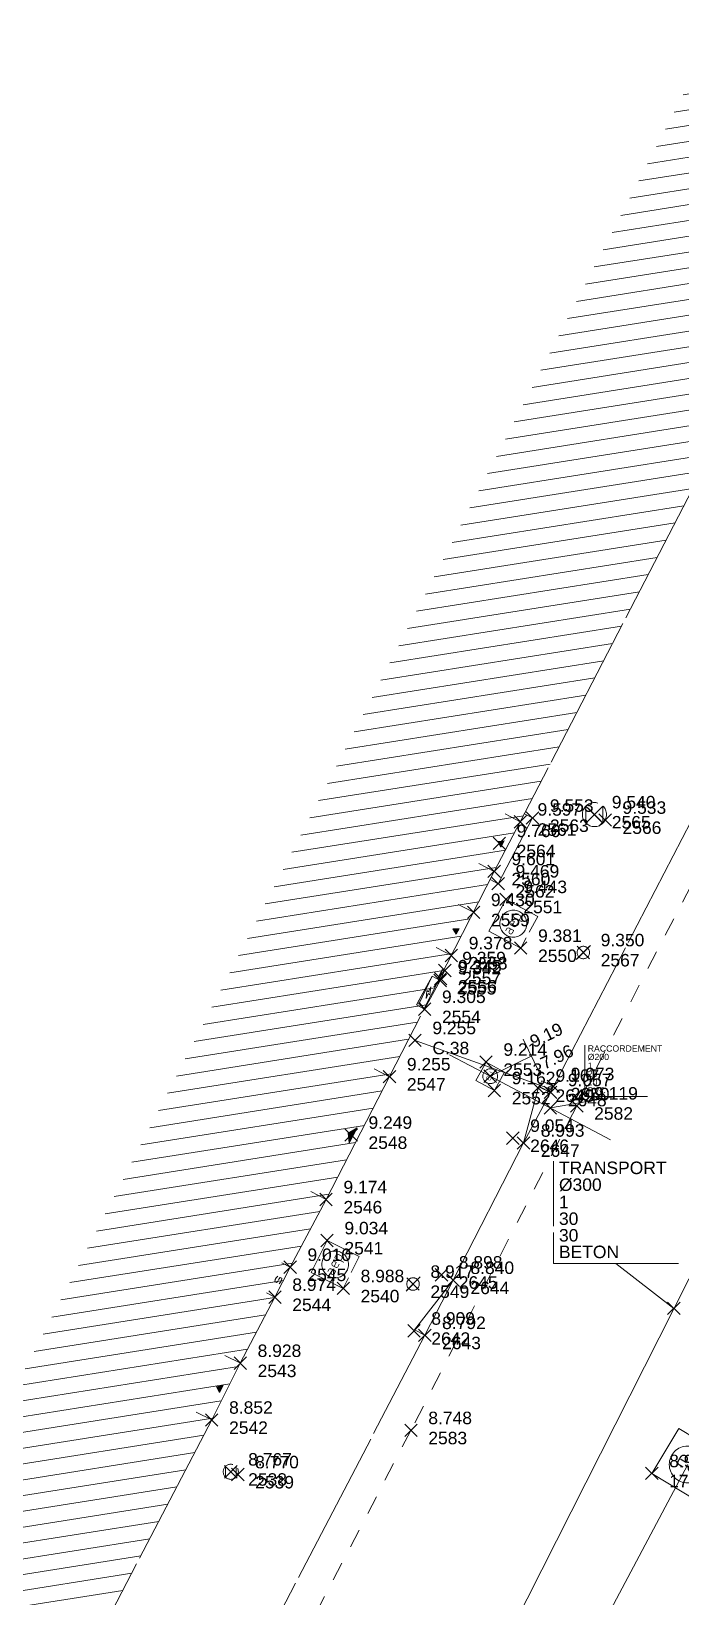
# Model space of a CAD drawing. Header units: metres. Extents: x 1223562 to 1223801, y 7191360 to 7191620.
# Drawn here: x 1223712.33 to 1223722.73, y 7191459.21 to 7191484.28 of the extents above; entities that cross this region are included whole.
import ezdxf
from ezdxf.enums import TextEntityAlignment as Align

# ---------------------------------------------------------------- set-up
doc = ezdxf.new("R2010")
doc.units = ezdxf.units.M
doc.header["$PDMODE"] = 3
doc.header["$PDSIZE"] = 0.1
for name, pattern in [('LL_0822', [2.5, 2.5, 0]), ('LL_0829', [0.6, 0.3, -0.3]), ('RL_1105', [2.5, 2.5, 0]), ('RL_1110', [2.5, 2.5, 0]), ('Socle_Continu', [2.5, 2.5, 0])]:
    doc.linetypes.add(name, pattern=pattern)
for name, color, linetype, lineweight in [('BATIH_SCS', 201, 'Socle_Continu', 13), ('EAUPO_SCS', 140, 'Socle_Continu', 13), ('ELECT_SCS', 1, 'Socle_Continu', 13), ('GAZFL_SCS', 40, 'Socle_Continu', 13), ('SIGTA_SCI', 7, 'Socle_Continu', 13), ('SIGTM_SCI', 1, 'Socle_Continu', 13), ('SIGTO_SCI', 255, 'Socle_Continu', 13), ('VOIRI_SCS', 7, 'Socle_Continu', 13)]:
    doc.layers.add(name, color=color, linetype=linetype, lineweight=lineweight)
for name, color, linetype, lineweight, true_color in [('BATIM_SCS', 7, 'Socle_Continu', 13, 0xdf7fff), ('EAUPL_SCI', 5, 'Socle_Continu', 13, 0x0000ff), ('EAUPL_SCS', 5, 'Socle_Continu', 13, 0x0000ff), ('EAUPL_SCT', 5, 'Socle_Continu', 13, 0x0000ff), ('EAUUS_PSI', 7, 'Socle_Continu', 13, 0x7f3f00), ('EAUUS_SCI', 7, 'Socle_Continu', 13, 0x7f3f00), ('EAUUS_SCS', 7, 'Socle_Continu', 13, 0x7f3f00), ('EAUUS_SCT', 7, 'Socle_Continu', 13, 0x7f3f00)]:
    doc.layers.add(name, color=color, linetype=linetype, lineweight=lineweight, true_color=true_color)
doc.styles.add('Reseaux', font='arial.ttf')
doc.styles.get("Standard").update_dxf_attribs({"font": 'arial.ttf'})
doc.styles.add('Style_2', font='WINGDNG3.TTF')
doc.linetypes.add('BL_0068', pattern='A,0.508,-0.254,["}",Style_2,S=0.254,R=0,X=-0.2,Y=-0.12],0.254', length=1.016)
doc.linetypes.add('BL_0101', pattern='A,3,-0.2,0.2,-0.381,["ep",Standard,S=0.254,R=0,X=-0.2,Y=-0.1],-0.381,0.2,-0.2', length=4.562)
doc.linetypes.add('CL_0181', pattern='A,3,-0.15,0.4,-0.381,["eu",Standard,S=0.254,R=0,X=-0.2,Y=-0.1],-0.381,0.4,-0.15', length=4.862)
pattern_1 = [(9, (0, 0), (-0.03910861626, 0.246922085149), [])]

# ---------------------------------------------------------------- blocks, each defined once
blk = doc.blocks.new('YP_1521')
at = {"layer": 'SIGTO_SCI', "color": 7, "linetype": 'Socle_Continu'}
blk.add_point((0, 0), dxfattribs=at)
at = {"layer": 'SIGTA_SCI', "linetype": 'Socle_Continu'}
blk.add_attdef('ALT', (0.278, 0.099), '', height=0.2, dxfattribs=at)
at = {"layer": 'SIGTA_SCI', "linetype": 'Socle_Continu', "flags": 9}
blk.add_attdef('CALQUE_ALT', (1.69, -1.18), '', height=0.2, dxfattribs=at)
at = {"layer": 'SIGTM_SCI', "linetype": 'Socle_Continu'}
blk.add_attdef('MAT', (0.278, -0.223), '', height=0.2, dxfattribs=at)
at = {"layer": 'SIGTM_SCI', "linetype": 'Socle_Continu', "flags": 9}
blk.add_attdef('CALQUE_MAT', (1.69, -1.501), '', height=0.2, dxfattribs=at)
at = {"layer": 'SIGTO_SCI', "linetype": 'Socle_Continu', "flags": 9}
for tag, p in [('ID', (1.69, 0.105)), ('NATURE', (1.69, -0.216)), ('FAMILLE', (1.69, -0.538)), ('CALQUE', (1.69, -0.859)), ('PCRS', (1.69, -1.823))]:
    blk.add_attdef(tag, p, '', height=0.2, dxfattribs=at)
blk = doc.blocks.new('CP_0163')
at = {"layer": 'EAUUS_SCS', "linetype": 'Socle_Continu'}
blk.add_lwpolyline([(0, 0), (1, 0), (1, 1), (0, 1)], close=True, dxfattribs=at)
at = {"layer": 'EAUUS_SCS', "linetype": 'Socle_Continu', "const_width": 0.0235, "flags": 128}
for points in [[(0.45, 0.412), (0.362, 0.412, -0.405328), (0.31, 0.465), (0.31, 0.553, -0.999132), (0.45, 0.553), (0.45, 0.518), (0.327, 0.518)], [(0.538, 0.624), (0.538, 0.474, 0.410802), (0.6, 0.412), (0.679, 0.412), (0.679, 0.624)]]:
    blk.add_lwpolyline(points, format="xyb", dxfattribs=at)
at = {"layer": 'EAUUS_SCS', "linetype": 'Socle_Continu'}
blk.add_circle((0.5, 0.5), 0.353, dxfattribs=at)
at = {"layer": 'EAUUS_SCS', "linetype": 'Socle_Continu', "flags": 9}
for tag, p in [('ID', (1.381, 1.06)), ('NATURE', (1.381, 0.739)), ('FAMILLE', (1.381, 0.417)), ('CALQUE', (1.381, 0.096)), ('PCRS', (1.381, -0.225)), ('TYPE', (1.381, -0.546))]:
    blk.add_attdef(tag, p, '', height=0.2, dxfattribs=at)
blk = doc.blocks.new('JP_0701')
at = {"layer": 'GAZFL_SCS', "linetype": 'Socle_Continu'}
for p, q in [((0.353, 0.353), (-0.353, -0.353)), ((-0.353, -0.353), (-0.353, 0.353)), ((-0.353, 0.353), (0.353, -0.353)), ((0.353, 0.353), (0.353, -0.353))]:
    blk.add_line(p, q, dxfattribs=at)
blk.add_circle((0, 0), 0.5, dxfattribs=at)
at = {"layer": 'GAZFL_SCS', "linetype": 'Socle_Continu', "flags": 9}
for tag, p in [('ID', (1.116, 0.579)), ('NATURE', (1.116, 0.258)), ('FAMILLE', (1.116, -0.063)), ('CALQUE', (1.116, -0.385)), ('PCRS', (1.116, -0.706))]:
    blk.add_attdef(tag, p, '', height=0.2, dxfattribs=at)
blk = doc.blocks.new('AP_0003')
at = {"layer": 'EAUPO_SCS', "linetype": 'Socle_Continu', "flags": 128}
blk.add_lwpolyline([(-0.001, 1), (0.999, 1.001), (1, 0.001), (0, 0)], close=True, dxfattribs=at)
at = {"layer": 'EAUPO_SCS', "linetype": 'Socle_Continu', "const_width": 0.0215, "flags": 128}
for points in [[(0.282, 0.597, -0.408207), (0.338, 0.54), (0.338, 0.403), (0.258, 0.403, -1.002527), (0.258, 0.5)], [(0.564, 0.403), (0.484, 0.403, -0.408864), (0.435, 0.452), (0.435, 0.533, -0.99952), (0.564, 0.533), (0.564, 0.5), (0.435, 0.5)], [(0.661, 0.307), (0.661, 0.597), (0.734, 0.597, -0.410969), (0.79, 0.54), (0.79, 0.46, -0.406349), (0.734, 0.403), (0.661, 0.403)]]:
    blk.add_lwpolyline(points, format="xyb", dxfattribs=at)
for points in [[(0.225, 0.597), (0.282, 0.597)], [(0.338, 0.5), (0.258, 0.5)]]:
    blk.add_lwpolyline(points, dxfattribs=at)
at = {"layer": 'EAUPO_SCS', "linetype": 'Socle_Continu'}
blk.add_circle((0.5, 0.5), 0.375, dxfattribs=at)
at = {"layer": 'EAUPO_SCS', "linetype": 'Socle_Continu', "flags": 9}
for tag, p in [('NATURE', (1.446, 0.708)), ('ID', (1.446, 1.029)), ('FAMILLE', (1.446, 0.386)), ('CALQUE', (1.446, 0.065)), ('TYPE', (1.446, -0.577)), ('PCRS', (1.446, -0.256))]:
    blk.add_attdef(tag, p, '', height=0.2, dxfattribs=at)
blk = doc.blocks.new('RP_1121')
at = {"layer": 'BATIM_SCS', "linetype": 'Socle_Continu'}
blk.add_hatch(color=256, dxfattribs=at).paths.add_polyline_path([(0.438, 0.086), (0.5, 0.172), (0.563, 0.086)])
for p, q in [((0, 0.276), (0, 0)), ((1, -0.001), (1, 0.275)), ((0.438, 0.086), (0.5, 0.172)), ((0.5, 0.172), (0.563, 0.086)), ((0.563, 0.086), (0.438, 0.086))]:
    blk.add_line(p, q, dxfattribs=at)
at = {"layer": 'BATIM_SCS', "linetype": 'Socle_Continu', "flags": 9}
for tag, p in [('ID', (1.431, 0.651)), ('NATURE', (1.431, 0.33)), ('FAMILLE', (1.431, 0.008)), ('CALQUE', (1.431, -0.313)), ('PCRS', (1.431, -0.634))]:
    blk.add_attdef(tag, p, '', height=0.2, dxfattribs=at)
blk = doc.blocks.new('AP_0001')
at = {"layer": 'EAUPO_SCS', "linetype": 'Socle_Continu'}
blk.add_line((0.113, 0.113), (-0.113, -0.113), dxfattribs=at)
blk.add_circle((0, 0), 0.1, dxfattribs=at)
at = {"layer": 'EAUPO_SCS', "linetype": 'Socle_Continu', "flags": 9}
for tag, p in [('ID', (0.809, 0.507)), ('NATURE', (0.809, 0.186)), ('FAMILLE', (0.809, -0.135)), ('CALQUE', (0.809, -0.456)), ('PCRS', (0.809, -0.778))]:
    blk.add_attdef(tag, p, '', height=0.2, dxfattribs=at)
blk = doc.blocks.new('FP_0406')
at = {"layer": 'ELECT_SCS', "linetype": 'Socle_Continu'}
blk.add_hatch(color=256, dxfattribs=at).paths.add_polyline_path([(0, 0), (0, 0.286), (1, 0.286), (0.1, 0.229)])
at = {"layer": 'ELECT_SCS', "linetype": 'Socle_Continu', "flags": 128}
blk.add_lwpolyline([(0, 0.286), (0, 0), (1, 0), (1, 0.286)], close=True, dxfattribs=at)
at = {"layer": 'ELECT_SCS', "linetype": 'Socle_Continu'}
blk.add_lwpolyline([(0, 0), (0, 0.286), (1, 0.286), (0.1, 0.229)], close=True, dxfattribs=at)
at = {"layer": 'ELECT_SCS', "linetype": 'Socle_Continu', "flags": 128}
blk.add_lwpolyline([(0.689, 0.161), (0.466, 0.074), (0.473, 0.136), (0.314, 0.12), (0.54, 0.215), (0.526, 0.147), (0.689, 0.161)], dxfattribs=at)
at = {"layer": 'ELECT_SCS', "linetype": 'Socle_Continu', "flags": 9}
for tag, p in [('NATURE', (1.244, 0.357)), ('ID', (1.244, 0.678)), ('FAMILLE', (1.244, 0.035)), ('CALQUE', (1.244, -0.286)), ('PCRS', (1.244, -0.607))]:
    blk.add_attdef(tag, p, '', height=0.2, dxfattribs=at)
blk = doc.blocks.new('LP_0841')
at = {"layer": 'VOIRI_SCS', "linetype": 'Socle_Continu', "flags": 128}
blk.add_lwpolyline([(0, 0), (0, 0.5), (1, 0)], dxfattribs=at)
at = {"layer": 'VOIRI_SCS', "linetype": 'Socle_Continu', "flags": 9}
for tag, p in [('ID', (1.428, 0.548)), ('NATURE', (1.428, 0.227)), ('FAMILLE', (1.428, -0.095)), ('CALQUE', (1.428, -0.416)), ('PCRS', (1.428, -0.737))]:
    blk.add_attdef(tag, p, '', height=0.2, dxfattribs=at)
blk = doc.blocks.new('LP_0842')
at = {"layer": 'VOIRI_SCS', "linetype": 'Socle_Continu', "flags": 128}
blk.add_lwpolyline([(1, 0), (1, 0.5), (0, 0)], dxfattribs=at)
at = {"layer": 'VOIRI_SCS', "linetype": 'Socle_Continu', "flags": 9}
for tag, p in [('ID', (1.488, 0.614)), ('NATURE', (1.488, 0.292)), ('FAMILLE', (1.488, -0.029)), ('CALQUE', (1.488, -0.35)), ('PCRS', (1.488, -0.672))]:
    blk.add_attdef(tag, p, '', height=0.2, dxfattribs=at)
blk = doc.blocks.new('BP_0091')
at = {"layer": 'EAUPL_SCS', "linetype": 'Socle_Continu'}
h = blk.add_hatch(color=256, dxfattribs=at)
h.dxf.hatch_style = 1
h.paths.add_polyline_path([(0.094, 0), (0.906, 0, 0.388383)])
blk.add_line((0.906, 0), (0.094, 0), dxfattribs=at)
at = {"layer": 'EAUPL_SCS', "linetype": 'Socle_Continu', "flags": 128}
blk.add_lwpolyline([(0, 0), (0, 0.505), (1, 0.505), (1, 0)], close=True, dxfattribs=at)
at = {"layer": 'EAUPL_SCS', "linetype": 'Socle_Continu'}
blk.add_arc((0.5, -0.444), 0.602, 47.54938, 132.45062, dxfattribs=at)
at = {"layer": 'EAUPL_SCS', "linetype": 'Socle_Continu', "flags": 9}
for tag, p in [('NATURE', (1.448, 0.587)), ('ID', (1.448, 0.909)), ('CALQUE', (1.448, -0.055)), ('FAMILLE', (1.448, 0.266)), ('PCRS', (1.448, -0.377))]:
    blk.add_attdef(tag, p, '', height=0.2, dxfattribs=at)
blk = doc.blocks.new('RP_1123')
at = {"layer": 'BATIM_SCS', "linetype": 'Socle_Continu'}
for p, q in [((0, 0.25), (0, 0)), ((0, 0), (0.898, 0)), ((0.365, 0.188), (0.421, 0.203)), ((0.365, 0.188), (0.365, 0.156)), ((0.365, 0.141), (0.365, 0.156)), ((0.365, 0.141), (0.393, 0.125)), ((0.421, 0.047), (0.365, 0.062)), ((0.393, 0.125), (0.477, 0.125)), ((0.477, 0.203), (0.421, 0.203)), ((0.477, 0.047), (0.421, 0.047)), ((0.477, 0.203), (0.533, 0.188)), ((0.477, 0.125), (0.533, 0.109)), ((0.533, 0.062), (0.477, 0.047)), ((0.533, 0.109), (0.533, 0.094)), ((0.533, 0.094), (0.533, 0.062)), ((0.898, 0), (0.898, 0.25))]:
    blk.add_line(p, q, dxfattribs=at)
at = {"layer": 'BATIM_SCS', "linetype": 'Socle_Continu', "flags": 9}
for tag, p in [('ID', (1.247, 0.805)), ('NATURE', (1.247, 0.484)), ('CALQUE', (1.247, -0.159)), ('FAMILLE', (1.247, 0.163)), ('PCRS', (1.247, -0.48))]:
    blk.add_attdef(tag, p, '', height=0.2, dxfattribs=at)
blk = doc.blocks.new('CP_2101')
at = {"layer": 'EAUUS_PSI', "linetype": 'Socle_Continu'}
blk.add_line((0.733, 0), (0, 0), dxfattribs=at)
at = {"layer": 'EAUUS_PSI', "linetype": 'Socle_Continu', "flags": 128}
blk.add_lwpolyline([(0.733, -0.3), (0.733, 0.3)], dxfattribs=at)
at = {"layer": 'EAUUS_PSI', "linetype": 'Socle_Continu'}
blk.add_point((0, 0), dxfattribs=at)
at = {"layer": 'EAUUS_PSI', "linetype": 'Socle_Continu', "style": 'Reseaux', "flags": 9}
for tag, p in [('ID', (2.525, 0.541)), ('NATURE', (2.525, 0.22))]:
    blk.add_attdef(tag, p, '', height=0.2, dxfattribs=at)
at = {"layer": 'EAUUS_PSI', "linetype": 'Socle_Continu'}
for tag, p in [('TAMPON', (0.824, 0.196)), ('RADIER', (0.824, -0.192))]:
    blk.add_attdef(tag, text='', height=0.2, dxfattribs=at).set_placement(p, align=Align.MIDDLE_LEFT)
at = {"layer": 'EAUUS_PSI', "linetype": 'Socle_Continu', "flags": 9}
for tag, p in [('FAMILLE', (2.525, -0.101)), ('CALQUE', (2.525, -0.423)), ('PCRS', (2.525, -0.744))]:
    blk.add_attdef(tag, p, '', height=0.2, dxfattribs=at)
blk = doc.blocks.new('*U105')
at = {"layer": 'EAUUS_SCI', "linetype": 'Socle_Continu'}
blk.add_line((2.108, 0.37), (0, 0), dxfattribs=at)
at = {"layer": 'EAUUS_SCI', "linetype": 'Socle_Continu', "flags": 128}
blk.add_lwpolyline([(3.108, 0.37), (1.108, 0.37), (1.108, 2.009)], dxfattribs=at)
at = {"layer": 'EAUUS_SCI', "linetype": 'Socle_Continu'}
blk.add_point((0, 0), dxfattribs=at)
for tag, p in [('TYPE', (1.196, 1.804)), ('DIAM', (1.196, 1.533)), ('NBR', (1.196, 1.255)), ('LARG', (1.196, 0.989)), ('HAUT', (1.196, 0.723)), ('MATER', (1.196, 0.458))]:
    blk.add_attdef(tag, p, '', height=0.2, dxfattribs=at)
at = {"layer": 'EAUUS_SCI', "linetype": 'Socle_Continu', "flags": 9}
for tag, p in [('ID', (2.47, 1.418)), ('NATURE', (2.47, 1.097)), ('CALQUE', (2.47, 0.454)), ('FAMILLE', (2.47, 0.776))]:
    blk.add_attdef(tag, p, '', height=0.2, dxfattribs=at)
blk = doc.blocks.new('*U118')
at = {"layer": 'EAUPL_SCI', "linetype": 'Socle_Continu'}
blk.add_line((-0.927, 0.718), (0, 0), dxfattribs=at)
at = {"layer": 'EAUPL_SCI', "linetype": 'Socle_Continu', "flags": 128}
blk.add_lwpolyline([(0.073, 0.718), (-1.927, 0.718), (-1.927, 2.357)], dxfattribs=at)
at = {"layer": 'EAUPL_SCI', "linetype": 'Socle_Continu'}
blk.add_point((0, 0), dxfattribs=at)
for tag, p in [('TYPE', (-1.839, 2.151)), ('DIAM', (-1.839, 1.881)), ('NBR', (-1.839, 1.603)), ('LARG', (-1.839, 1.337)), ('HAUT', (-1.839, 1.071)), ('MATER', (-1.839, 0.805))]:
    blk.add_attdef(tag, p, '', height=0.2, dxfattribs=at)
at = {"layer": 'EAUPL_SCI', "linetype": 'Socle_Continu', "flags": 9}
for tag, p in [('ID', (2.47, 1.418)), ('NATURE', (2.47, 1.097)), ('FAMILLE', (2.47, 0.776)), ('CALQUE', (2.47, 0.454))]:
    blk.add_attdef(tag, p, '', height=0.2, dxfattribs=at)

msp = doc.modelspace()

# ---------------------------------------------------------------- hatches: boundary and pattern name
at = {"layer": 'BATIH_SCS', "linetype": 'Socle_Continu'}
h = msp.add_hatch(dxfattribs=at)
h.set_pattern_fill('RL_1107', color=256, angle=324, pattern_type=2)
h.set_pattern_definition(pattern_1)
h.paths.add_polyline_path([(1223715.221, 7191462.04), (1223715.678, 7191462.949), (1223716.233, 7191464.007), (1223716.476, 7191464.486), (1223717.052, 7191465.57), (1223718.068, 7191467.537), (1223719.743, 7191470.824), (1223720.161, 7191471.617), (1223723.001, 7191477.102), (1223724.116, 7191479.261), (1223724.827, 7191480.674), (1223728.369, 7191487.521), (1223729.933, 7191490.592), (1223729.809, 7191490.655, -0.713689), (1223729.362, 7191490.809, -0.535543), (1223729.708, 7191491.04), (1223729.749, 7191491.137), (1223728.002, 7191492.156), (1223727.26, 7191491.953), (1223701.685, 7191442.431), (1223684.443, 7191452.241), (1223682.954, 7191449.637), (1223686.743, 7191447.471), (1223687.774, 7191446.922), (1223687.773, 7191446.921), (1223688.043, 7191446.77), (1223688.066, 7191446.809), (1223691.323, 7191444.938), (1223691.297, 7191444.895), (1223691.966, 7191444.496), (1223692.478, 7191444.206), (1223694.64, 7191442.973), (1223694.98, 7191442.776), (1223696.019, 7191442.187), (1223697.189, 7191441.536), (1223697.785, 7191441.198), (1223701.033, 7191439.35), (1223701.621, 7191439.015), (1223702.807, 7191438.342, 0.15962), (1223702.897, 7191438.327, 0.245462), (1223703.007, 7191438.409), (1223703.554, 7191439.494), (1223703.921, 7191440.222), (1223708.099, 7191448.324), (1223708.732, 7191449.565), (1223709.615, 7191451.28), (1223710.016, 7191452.078), (1223712.5, 7191456.867), (1223712.931, 7191457.654)])
h.paths.add_polyline_path([(1223712.565, 7191457.343), (1223712.667, 7191457.351), (1223712.613, 7191457.253)], flags=16)
h.paths.add_polyline_path([(1223715.344, 7191462.476), (1223715.296, 7191462.572), (1223715.401, 7191462.59)], flags=16)
h.paths.add_polyline_path([(1223709.764, 7191451.768), (1223709.713, 7191451.668), (1223709.662, 7191451.757)], flags=16)
h.paths.add_polyline_path([(1223716.242, 7191464.304), (1223716.254, 7191464.317), (1223716.238, 7191464.287), (1223716.232, 7191464.253), (1223716.248, 7191464.244), (1223716.257, 7191464.24), (1223716.273, 7191464.251), (1223716.295, 7191464.296), (1223716.319, 7191464.321), (1223716.327, 7191464.317), (1223716.352, 7191464.304), (1223716.337, 7191464.274), (1223716.344, 7191464.309), (1223716.319, 7191464.321), (1223716.295, 7191464.296), (1223716.273, 7191464.251), (1223716.225, 7191464.219)], flags=16)
h.paths.add_polyline_path([(1223708.379, 7191449.061), (1223708.3, 7191448.906), (1223708.262, 7191449.023)], flags=16)
h.paths.add_polyline_path([(1223717.42, 7191466.47), (1223717.407, 7191466.633), (1223717.547, 7191466.716)], flags=16)
h.paths.add_polyline_path([(1223719.138, 7191469.819), (1223719.083, 7191469.902), (1223719.182, 7191469.906)], flags=16)
h.paths.add_polyline_path([(1223719.85, 7191471.211), (1223719.8, 7191471.301), (1223719.902, 7191471.31)], flags=16)
h.paths.add_polyline_path([(1223703.584, 7191439.964), (1223703.562, 7191439.918), (1223703.551, 7191439.867), (1223703.589, 7191439.847), (1223703.613, 7191439.864), (1223703.648, 7191439.932), (1223703.683, 7191439.971), (1223703.721, 7191439.952), (1223703.706, 7191439.874), (1223703.688, 7191439.855), (1223703.711, 7191439.9), (1223703.721, 7191439.952), (1223703.683, 7191439.971), (1223703.648, 7191439.932), (1223703.602, 7191439.841), (1223703.551, 7191439.867), (1223703.567, 7191439.944)], flags=16)
h.paths.add_polyline_path([(1223701.384, 7191439.326), (1223701.342, 7191439.336), (1223701.324, 7191439.306), (1223701.337, 7191439.285), (1223701.392, 7191439.254), (1223701.423, 7191439.222), (1223701.417, 7191439.212), (1223701.405, 7191439.192), (1223701.342, 7191439.208), (1223701.326, 7191439.223), (1223701.363, 7191439.202), (1223701.405, 7191439.192), (1223701.423, 7191439.222), (1223701.392, 7191439.254), (1223701.319, 7191439.295), (1223701.342, 7191439.336), (1223701.406, 7191439.32), (1223701.421, 7191439.305)], flags=16)
h.paths.add_polyline_path([(1223697.582, 7191441.491), (1223697.545, 7191441.512), (1223697.502, 7191441.523), (1223697.484, 7191441.492), (1223697.497, 7191441.471), (1223697.553, 7191441.439), (1223697.584, 7191441.408), (1223697.578, 7191441.397), (1223697.566, 7191441.377), (1223697.501, 7191441.393), (1223697.486, 7191441.409), (1223697.523, 7191441.387), (1223697.566, 7191441.377), (1223697.584, 7191441.408), (1223697.553, 7191441.439), (1223697.478, 7191441.482), (1223697.502, 7191441.523), (1223697.566, 7191441.507)], flags=16)
h.paths.add_polyline_path([(1223695.584, 7191442.631), (1223695.607, 7191442.52), (1223695.477, 7191442.593)], flags=16)
h.paths.add_polyline_path([(1223723.041, 7191477.252), (1223723.441, 7191478.242), (1223724.017, 7191479.141)], flags=16)
h.paths.add_polyline_path([(1223694.522, 7191443.079), (1223692.629, 7191444.158), (1223693.625, 7191443.705)], flags=16)
h.paths.add_polyline_path([(1223687.311, 7191447.364), (1223687.331, 7191447.255), (1223687.21, 7191447.32)], flags=16)
h.paths.add_polyline_path([(1223725.351, 7191481.844), (1223725.308, 7191481.95), (1223725.419, 7191481.977)], flags=16)
h = msp.add_hatch(dxfattribs=at)
h.set_pattern_fill('RL_1107', color=256, angle=324, pattern_type=2)
h.set_pattern_definition(pattern_1)
h.paths.add_polyline_path([(1223734.774, 7191458.11), (1223737.57, 7191460.468), (1223738.179, 7191460.991), (1223741.047, 7191463.032), (1223741.806, 7191463.43), (1223744.902, 7191465.188), (1223746.432, 7191466.015), (1223746.502, 7191466.045), (1223747.824, 7191466.636), (1223750.884, 7191468.054), (1223748.434, 7191474.756), (1223748.165, 7191475.484), (1223748.281, 7191475.526), (1223751.777, 7191476.792), (1223754.931, 7191477.924), (1223754.885, 7191478.05), (1223760.818, 7191480.183), (1223761.947, 7191480.614), (1223764.032, 7191481.369), (1223764.066, 7191481.273), (1223765.561, 7191481.815), (1223769.056, 7191483.061), (1223773.425, 7191484.644), (1223774.643, 7191485.075), (1223778.453, 7191486.464), (1223777.426, 7191489.283), (1223773.629, 7191487.899), (1223772.414, 7191487.469), (1223768.034, 7191485.881), (1223767.366, 7191485.639), (1223767.322, 7191485.761), (1223766.466, 7191485.451), (1223766.504, 7191485.348), (1223765.864, 7191485.116), (1223765.83, 7191485.21), (1223764.999, 7191484.909), (1223760.9, 7191483.426), (1223759.774, 7191482.996), (1223753.801, 7191480.848), (1223751.033, 7191479.829), (1223751.071, 7191479.726), (1223750.957, 7191479.685), (1223750.9, 7191479.842), (1223750.782, 7191479.8), (1223749.847, 7191479.464), (1223749.904, 7191479.304), (1223749.94, 7191479.205), (1223749.904, 7191479.304), (1223747.263, 7191478.348), (1223744.312, 7191477.287), (1223744.471, 7191476.835), (1223745.617, 7191473.722), (1223747.119, 7191469.616), (1223746.581, 7191469.366), (1223745.31, 7191468.798), (1223745.135, 7191468.725), (1223743.448, 7191467.812), (1223740.344, 7191466.049), (1223740.343, 7191466.05), (1223739.497, 7191465.606), (1223739.411, 7191465.55), (1223736.329, 7191463.357), (1223735.626, 7191462.753), (1223732.761, 7191460.337), (1223732.069, 7191459.667), (1223729.39, 7191457.078), (1223728.664, 7191456.399), (1223727.217, 7191454.748), (1223726.804, 7191454.242), (1223725.113, 7191451.913), (1223725.062, 7191451.944), (1223724.339, 7191450.834, 0.014624), (1223723.451, 7191449.516, 0.01629), (1223722.554, 7191447.99), (1223721.85, 7191446.726), (1223721.08, 7191445.259), (1223720.409, 7191443.969), (1223719.859, 7191442.869), (1223719.239, 7191441.685), (1223719.239, 7191441.686), (1223718.761, 7191440.858), (1223717.859, 7191439.088), (1223716.812, 7191437.09), (1223715.887, 7191435.293), (1223715.675, 7191434.911), (1223714.504, 7191432.68), (1223714.106, 7191431.934), (1223716.64, 7191430.518), (1223717.15, 7191430.233), (1223717.12, 7191430.179), (1223721.513, 7191427.684), (1223722.195, 7191427.297), (1223722.452, 7191427.162), (1223722.733, 7191427.005), (1223727.812, 7191424.096), (1223727.846, 7191424.157), (1223728.029, 7191424.052), (1223728.048, 7191424.087), (1223728.9, 7191423.572), (1223729.743, 7191423.046), (1223729.905, 7191422.946), (1223729.889, 7191422.92), (1223732.78, 7191421.284), (1223735.413, 7191419.743), (1223736.903, 7191422.347), (1223718.126, 7191433.125), (1223718.316, 7191433.487), (1223718.534, 7191433.88), (1223719.474, 7191435.707), (1223720.524, 7191437.711), (1223721.398, 7191439.426), (1223721.877, 7191440.256), (1223722.53, 7191441.502), (1223723.081, 7191442.606), (1223723.739, 7191443.87), (1223724.489, 7191445.3), (1223725.182, 7191446.543, -0.016433), (1223725.986, 7191447.913, -0.015305), (1223726.815, 7191449.138), (1223726.886, 7191449.248), (1223729.181, 7191452.411), (1223729.507, 7191452.81), (1223730.823, 7191454.31), (1223731.457, 7191454.905), (1223734.155, 7191457.51)])
h.paths.add_polyline_path([(1223732.43, 7191459.9), (1223732.516, 7191459.984), (1223732.531, 7191459.882)], flags=16)
h.paths.add_polyline_path([(1223729.131, 7191456.718), (1223729.145, 7191456.613), (1223729.04, 7191456.633)], flags=16)
h.paths.add_polyline_path([(1223735.986, 7191462.956), (1223736.074, 7191463.032), (1223736.082, 7191462.934)], flags=16)
h.paths.add_polyline_path([(1223724.888, 7191451.282), (1223724.93, 7191451.187), (1223724.826, 7191451.185)], flags=16)
h.paths.add_polyline_path([(1223739.918, 7191465.73), (1223740.027, 7191465.787), (1223740.013, 7191465.682)], flags=16)
h.paths.add_polyline_path([(1223745.901, 7191468.968), (1223746.06, 7191469.039), (1223746.016, 7191468.925)], flags=16)
h.paths.add_polyline_path([(1223719.668, 7191442.319), (1223719.706, 7191442.206), (1223719.592, 7191442.173)], flags=16)
h.paths.add_polyline_path([(1223716.525, 7191436.243), (1223716.585, 7191436.07), (1223716.409, 7191436.019)], flags=16)
h.paths.add_polyline_path([(1223750.285, 7191479.53), (1223750.402, 7191479.572), (1223750.373, 7191479.47)], flags=16)
h.paths.add_polyline_path([(1223752.865, 7191480.362), (1223753.083, 7191480.442), (1223753.02, 7191480.277)], flags=16)
h.paths.add_polyline_path([(1223721.939, 7191427.64), (1223721.939, 7191427.541), (1223721.854, 7191427.589)], flags=16)
h.paths.add_polyline_path([(1223729.413, 7191423.456), (1223729.42, 7191423.35), (1223729.314, 7191423.415)], flags=16)
h.paths.add_polyline_path([(1223760.298, 7191483.104), (1223760.438, 7191483.158), (1223760.399, 7191483.05)], flags=16)
h.paths.add_polyline_path([(1223771.667, 7191487.085), (1223771.841, 7191487.148), (1223771.79, 7191487.017)], flags=16)
h.paths.add_polyline_path([(1223774.047, 7191487.978), (1223774.16, 7191488.019), (1223774.127, 7191487.934)], flags=16)

# ---------------------------------------------------------------- linework, layer by layer
at = {"layer": 'BATIM_SCS', "linetype": 'RL_1105'}
msp.add_polyline3d([(1223729.933, 7191490.592, 10.937), (1223728.369, 7191487.521, 10.702), (1223724.827, 7191480.674, 10.186), (1223724.116, 7191479.261, 10.088), (1223723.001, 7191477.102, 10.011), (1223720.161, 7191471.617, 9.597), (1223719.743, 7191470.824, 9.601), (1223718.068, 7191467.537, 9.255), (1223717.052, 7191465.57, 9.174), (1223716.476, 7191464.486, 9.01), (1223716.233, 7191464.007, 8.974), (1223715.678, 7191462.949, 8.928), (1223715.221, 7191462.04, 8.852), (1223712.931, 7191457.654, 8.499)], dxfattribs=at)
at = {"layer": 'BATIM_SCS', "linetype": 'RL_1110'}
msp.add_polyline3d([(1223719.677, 7191470.694, 9.567), (1223719.808, 7191470.627, 9.469), (1223720.358, 7191471.679, 9.553), (1223720.228, 7191471.747, 9.607)], dxfattribs=at)
at = {"layer": 'EAUPL_SCS', "linetype": 'BL_0068'}
msp.add_polyline3d([(1223718.476, 7191468.118, 9.255), (1223720.668, 7191467.333, 9.057)], dxfattribs=at)
at = {"layer": 'EAUPL_SCT', "linetype": 'BL_0101'}
msp.add_polyline3d([(1223737.662, 7191493.566, 9.1), (1223707.578, 7191434.086, 2.45)], dxfattribs=at)
at = {"layer": 'EAUUS_SCT', "linetype": 'CL_0181'}
for points in [[(1223719.028, 7191467.888, 7.96), (1223719.68, 7191467.544, 7.96)], [(1223719.68, 7191467.544, 7.96), (1223721.606, 7191466.527, 7.96)], [(1223722.842, 7191461.326, 7.46), (1223706.3, 7191430.174, 5.23)]]:
    msp.add_polyline3d(points, dxfattribs=at)
at = {"layer": 'VOIRI_SCS', "linetype": 'LL_0829'}
msp.add_polyline3d([(1223731.961, 7191489.071, 10.699), (1223732.387, 7191488.836, 10.759), (1223732.006, 7191488.091, 10.688), (1223727.288, 7191479.021, 9.994), (1223726.959, 7191478.419, 9.94), (1223723.448, 7191471.665, 9.454), (1223721.067, 7191467.071, 9.119), (1223718.411, 7191461.873, 8.748), (1223715.073, 7191455.462, 8.259), (1223711.948, 7191449.391, 7.814), (1223710.467, 7191446.597, 7.619), (1223706.017, 7191437.973, 6.967), (1223705.649, 7191438.138, 6.917), (1223705.541, 7191438.082, 6.914)], dxfattribs=at)
at = {"layer": 'VOIRI_SCS', "linetype": 'LL_0822'}
for points in [[(1223720.691, 7191467.381, 9.073), (1223724.68, 7191475.052, 9.646), (1223725.166, 7191475.984, 9.688), (1223726.14, 7191477.9, 9.842), (1223726.526, 7191478.608, 9.898)], [(1223715.41, 7191457.211, 8.328), (1223718.632, 7191463.396, 8.792), (1223719.086, 7191464.278, 8.84), (1223720.213, 7191466.476, 8.993), (1223720.645, 7191467.285, 9.057)]]:
    msp.add_polyline3d(points, dxfattribs=at)

# ---------------------------------------------------------------- block references
at = {"layer": 'BATIM_SCS', "linetype": 'Socle_Continu'}
for p, xscale, rotation in [((1223719.743, 7191470.824, 9.601), 0.8969733235573799, 62.24255123127588), ((1223719.058, 7191469.477, 9.378), 0.7786804989114632, 62.82541493669645), ((1223717.052, 7191465.57, 9.174), 2.213573108902951, 62.68859047858323), ((1223715.221, 7191462.04, 8.852), 1.017822866900697, 63.29162872894631)]:
    msp.add_blockref('RP_1121', p, dxfattribs=dict(at, xscale=xscale, rotation=rotation))
at = {"layer": 'BATIM_SCS', "linetype": 'Socle_Continu', "xscale": 0.5983319235013534, "yscale": 0.5983319235013534, "zscale": 0.5983319235013534, "rotation": 63.10607959103433}
msp.add_blockref('RP_1123', (1223716.233, 7191464.007, 8.974), dxfattribs=at)
at = {"layer": 'EAUPL_SCI', "linetype": 'Socle_Continu'}
msp.add_blockref('*U118', (1223722.62, 7191463.826), dxfattribs=at).add_auto_attribs({'TYPE': 'TRANSPORT', 'DIAM': 'Ø300', 'NBR': '1', 'LARG': '30', 'HAUT': '30', 'MATER': 'BETON'})
at = {"layer": 'EAUPL_SCS', "linetype": 'Socle_Continu', "xscale": 0.1067717117735296, "yscale": 0.4038, "rotation": 64.49429624514678}
msp.add_blockref('BP_0091', (1223720.645, 7191467.285, 9.057), dxfattribs=at)
at = {"layer": 'EAUPO_SCS', "linetype": 'Socle_Continu'}
for p, xscale, yscale, rotation in [((1223720.168, 7191469.596, 9.381), 0.5761782254847951, 0.5761782254847951, 61.71985334129809), ((1223717.327, 7191464.146, 8.988), 0.5725230585833793, 0.5725230585833793, 63.60255772773031)]:
    msp.add_blockref('AP_0003', p, dxfattribs=dict(at, xscale=xscale, yscale=yscale, rotation=rotation))
for p in [(1223721.171, 7191469.525, 9.35), (1223718.445, 7191464.216, 8.917)]:
    msp.add_blockref('AP_0001', p, dxfattribs=at)
at = {"layer": 'EAUUS_PSI', "linetype": 'Socle_Continu', "rotation": 26.10671288890743}
msp.add_blockref('CP_2101', (1223719.68, 7191467.544, 9.19), dxfattribs=at).add_auto_attribs({'TAMPON': '9.19', 'RADIER': '7.96'})
at = {"layer": 'EAUUS_SCI', "linetype": 'Socle_Continu', "xscale": 0.5, "yscale": 0.5, "zscale": 0.5}
msp.add_blockref('*U105', (1223720.643, 7191467.036), dxfattribs=at).add_auto_attribs({'TYPE': 'RACCORDEMENT', 'DIAM': 'Ø200', 'NBR': '1', 'LARG': '20', 'HAUT': '20', 'MATER': 'PVC'})
at = {"layer": 'EAUUS_SCS', "linetype": 'Socle_Continu'}
for p, xscale, yscale, rotation in [((1223719.747, 7191467.316, 9.162), 0.3358480429305195, 0.3358480429305195, 61.41519857139066), ((1223722.268, 7191461.184, 8.991), 0.8363259132983565, 0.8363259132983565, 328.9136171420478)]:
    msp.add_blockref('CP_0163', p, dxfattribs=dict(at, xscale=xscale, yscale=yscale, rotation=rotation))
at = {"layer": 'ELECT_SCS', "linetype": 'Socle_Continu'}
for p, xscale, yscale, rotation in [((1223718.63, 7191468.617, 9.305), 0.5217872666034267, 0.5217872666034267, 61.47755255851249), ((1223718.887, 7191469.107, 9.345), 0.1462453131813635, 0.1462453131813635, 62.64017672858012)]:
    msp.add_blockref('FP_0406', p, dxfattribs=dict(at, xscale=xscale, yscale=yscale, rotation=rotation))
at = {"layer": 'GAZFL_SCS', "linetype": 'Socle_Continu'}
for p, xscale, yscale in [((1223721.349, 7191471.734, 9.54), 0.3862622396701335, 0.3862622396701335), ((1223715.526, 7191461.21, 8.767), 0.2423907069655895, 0.2423907069655895)]:
    msp.add_blockref('JP_0701', p, dxfattribs=dict(at, xscale=xscale, yscale=yscale))
at = {"layer": 'SIGTO_SCI', "linetype": 'Socle_Continu'}
for p, values in [((1223721.349, 7191471.734, 9.54), {'ALT': '9.540', 'MAT': '2565'}), ((1223720.161, 7191471.617, 9.597), {'ALT': '9.597', 'MAT': '2561'}), ((1223720.358, 7191471.679, 9.553), {'ALT': '9.553', 'MAT': '2563'}), ((1223721.521, 7191471.647, 9.533), {'ALT': '9.533', 'MAT': '2566'}), ((1223719.825, 7191471.274, 9.766), {'ALT': '9.766', 'MAT': '2564'}), ((1223719.743, 7191470.824, 9.601), {'ALT': '9.601', 'MAT': '2560'}), ((1223719.808, 7191470.627, 9.469), {'ALT': '9.469', 'MAT': '2562'}), ((1223719.933, 7191470.377, 9.443), {'ALT': '9.443', 'MAT': '2551'}), ((1223719.414, 7191470.169, 9.43), {'ALT': '9.430', 'MAT': '2559'}), ((1223719.058, 7191469.477, 9.378), {'ALT': '9.378', 'MAT': '2558'}), ((1223720.168, 7191469.596, 9.381), {'ALT': '9.381', 'MAT': '2550'}), ((1223721.171, 7191469.525, 9.35), {'ALT': '9.350', 'MAT': '2567'}), ((1223718.954, 7191469.237, 9.359), {'ALT': '9.359', 'MAT': '2557'}), ((1223718.879, 7191469.076, 9.342), {'ALT': '9.342', 'MAT': '2555'}), ((1223718.887, 7191469.107, 9.345), {'ALT': '9.345', 'MAT': '2556'}), ((1223718.63, 7191468.617, 9.305), {'ALT': '9.305', 'MAT': '2554'}), ((1223718.476, 7191468.118, 9.255), {'ALT': '9.255', 'MAT': 'C.38'}), ((1223719.613, 7191467.772, 9.214), {'ALT': '9.214', 'MAT': '2553'}), ((1223718.068, 7191467.537, 9.255), {'ALT': '9.255', 'MAT': '2547'}), ((1223719.747, 7191467.316, 9.162), {'ALT': '9.162', 'MAT': '2552'}), ((1223720.448, 7191467.356, 9.167), {'ALT': '9.167', 'MAT': '2649'}), ((1223720.645, 7191467.285, 9.057), {'ALT': '9.057', 'MAT': '2648'}), ((1223720.691, 7191467.381, 9.073), {'ALT': '9.073', 'MAT': '2650'}), ((1223721.067, 7191467.071, 9.119), {'ALT': '9.119', 'MAT': '2582'}), ((1223717.453, 7191466.603, 9.249), {'ALT': '9.249', 'MAT': '2548'}), ((1223720.042, 7191466.553, 9.054), {'ALT': '9.054', 'MAT': '2646'}), ((1223720.213, 7191466.476, 8.993), {'ALT': '8.993', 'MAT': '2647'}), ((1223717.052, 7191465.57, 9.174), {'ALT': '9.174', 'MAT': '2546'}), ((1223717.068, 7191464.913, 9.034), {'ALT': '9.034', 'MAT': '2541'}), ((1223716.476, 7191464.486, 9.01), {'ALT': '9.010', 'MAT': '2545'}), ((1223718.445, 7191464.216, 8.917), {'ALT': '8.917', 'MAT': '2549'}), ((1223718.899, 7191464.364, 8.898), {'ALT': '8.898', 'MAT': '2645'}), ((1223719.086, 7191464.278, 8.84), {'ALT': '8.840', 'MAT': '2644'}), ((1223716.233, 7191464.007, 8.974), {'ALT': '8.974', 'MAT': '2544'}), ((1223717.327, 7191464.146, 8.988), {'ALT': '8.988', 'MAT': '2540'}), ((1223718.459, 7191463.466, 8.909), {'ALT': '8.909', 'MAT': '2642'}), ((1223718.632, 7191463.396, 8.792), {'ALT': '8.792', 'MAT': '2643'}), ((1223715.678, 7191462.949, 8.928), {'ALT': '8.928', 'MAT': '2543'}), ((1223715.221, 7191462.04, 8.852), {'ALT': '8.852', 'MAT': '2542'}), ((1223718.411, 7191461.873, 8.748), {'ALT': '8.748', 'MAT': '2583'}), ((1223715.526, 7191461.21, 8.767), {'ALT': '8.767', 'MAT': '2538'}), ((1223715.639, 7191461.166, 8.77), {'ALT': '8.770', 'MAT': '2539'}), ((1223722.268, 7191461.184, 8.991), {'ALT': '8.991', 'MAT': '1770'})]:
    msp.add_blockref('YP_1521', p, dxfattribs=at).add_auto_attribs(values)
at = {"layer": 'VOIRI_SCS', "linetype": 'Socle_Continu'}
for name, p, xscale, yscale, zscale, rotation in [('LP_0842', (1223720.213, 7191466.476, 8.993), 0.9168, 0.4187059961395272, 1.999999995268128, 61.91182747493022), ('LP_0841', (1223718.632, 7191463.396, 8.792), 0.9915, 0.3732092307439462, 1.808053465991812, 62.75112851789487)]:
    msp.add_blockref(name, p, dxfattribs=dict(at, xscale=xscale, yscale=yscale, zscale=zscale, rotation=rotation))

doc.saveas('drawing.dxf')
